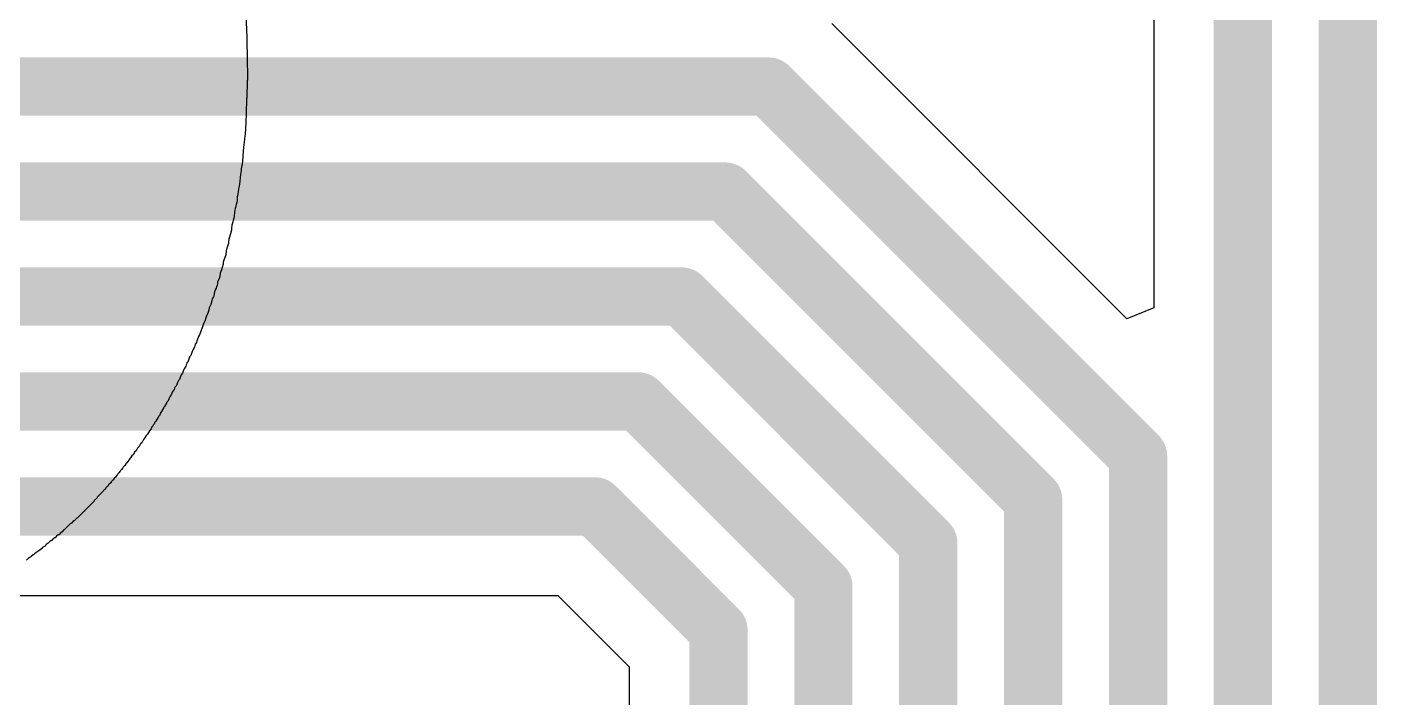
# Model space of a CAD drawing. Header units: inches. Extents: x -13 to 366, y -4 to 120.
# Drawn here: x 20.99 to 26.88, y 24.7 to 27.62 of the extents above; entities that cross this region are included whole.
import ezdxf

# ---------------------------------------------------------------- set-up
doc = ezdxf.new("R2010")
doc.units = ezdxf.units.IN
doc.layers.add('Bottom Layer', color=5, linetype='Continuous')
doc.layers.add('Bottom Overlay', color=54, linetype='Continuous')

msp = doc.modelspace()

# ---------------------------------------------------------------- linework, layer by layer
at = {"layer": 'Bottom Layer'}
for p, q in [((25.9056, 32.6085), (25.9056, 26.3985)), ((25.7883, 26.3499), (24.5016, 27.6366)), ((25.9056, 26.3985), (25.7883, 26.3499)), ((17.4278, 25.1447), (23.3085, 25.1447)), ((23.3085, 25.1447), (23.6196, 24.8335)), ((23.6196, 24.8335), (23.6196, 18.7845))]:
    msp.add_line(p, q, dxfattribs=at)
for points in [[(26.7513, 2.8969, 0.254, 0.254, 0), (26.7513, 33.2458, 0.254, 0.254, 0)], [(26.2941, 3.0863, 0.254, 0.254, 0), (26.2941, 32.7694, 0.254, 0.254, 0)], [(18.1853, 27.3619, 0.254, 0.254, 0), (24.2269, 27.3619, 0.254, 0.254, 0)], [(24.2269, 27.3619, 0.254, 0.254, 0), (25.8369, 25.7519, 0.254, 0.254, 0)], [(17.9959, 26.9047, 0.254, 0.254, 0), (24.0375, 26.9047, 0.254, 0.254, 0)], [(24.0375, 26.9047, 0.254, 0.254, 0), (25.3797, 25.5626, 0.254, 0.254, 0)], [(17.8065, 26.4475, 0.254, 0.254, 0), (23.8481, 26.4475, 0.254, 0.254, 0)], [(23.8481, 26.4475, 0.254, 0.254, 0), (24.9225, 25.3732, 0.254, 0.254, 0)], [(17.6171, 25.9903, 0.254, 0.254, 0), (23.6588, 25.9903, 0.254, 0.254, 0)], [(23.6588, 25.9903, 0.254, 0.254, 0), (24.4653, 25.1838, 0.254, 0.254, 0)], [(25.8369, 3.844, 0.254, 0.254, 0), (25.8369, 25.7519, 0.254, 0.254, 0)], [(17.4278, 25.5331, 0.254, 0.254, 0), (23.4694, 25.5331, 0.254, 0.254, 0)], [(23.4694, 25.5331, 0.254, 0.254, 0), (24.0081, 24.9944, 0.254, 0.254, 0)], [(25.3797, 5.0975, 0.254, 0.254, 0), (25.3797, 25.5626, 0.254, 0.254, 0)], [(24.9225, 6.233, 0.254, 0.254, 0), (24.9225, 25.3732, 0.254, 0.254, 0)], [(24.4653, 7.3872, 0.254, 0.254, 0), (24.4653, 25.1838, 0.254, 0.254, 0)], [(24.0081, 11.9742, 0.254, 0.254, 0), (24.0081, 24.9944, 0.254, 0.254, 0)]]:
    msp.add_lwpolyline(points, format="xyseb", dxfattribs=at)
for points in [[(24.1634, 27.3619, 0.127, 0.127, 1), (24.2904, 27.3619, 0.127, 0.127, 1)], [(24.1634, 27.3619, 0.127, 0.127, 1), (24.2904, 27.3619, 0.127, 0.127, 1)], [(23.974, 26.9047, 0.127, 0.127, 1), (24.101, 26.9047, 0.127, 0.127, 1)], [(23.974, 26.9047, 0.127, 0.127, 1), (24.101, 26.9047, 0.127, 0.127, 1)], [(23.7846, 26.4475, 0.127, 0.127, 1), (23.9116, 26.4475, 0.127, 0.127, 1)], [(23.7846, 26.4475, 0.127, 0.127, 1), (23.9116, 26.4475, 0.127, 0.127, 1)], [(23.5953, 25.9903, 0.127, 0.127, 1), (23.7223, 25.9903, 0.127, 0.127, 1)], [(23.5953, 25.9903, 0.127, 0.127, 1), (23.7223, 25.9903, 0.127, 0.127, 1)], [(25.7734, 25.7519, 0.127, 0.127, 1), (25.9004, 25.7519, 0.127, 0.127, 1)], [(25.7734, 25.7519, 0.127, 0.127, 1), (25.9004, 25.7519, 0.127, 0.127, 1)], [(23.4059, 25.5331, 0.127, 0.127, 1), (23.5329, 25.5331, 0.127, 0.127, 1)], [(23.4059, 25.5331, 0.127, 0.127, 1), (23.5329, 25.5331, 0.127, 0.127, 1)], [(25.3162, 25.5626, 0.127, 0.127, 1), (25.4432, 25.5626, 0.127, 0.127, 1)], [(25.3162, 25.5626, 0.127, 0.127, 1), (25.4432, 25.5626, 0.127, 0.127, 1)], [(24.859, 25.3732, 0.127, 0.127, 1), (24.986, 25.3732, 0.127, 0.127, 1)], [(24.859, 25.3732, 0.127, 0.127, 1), (24.986, 25.3732, 0.127, 0.127, 1)], [(24.4018, 25.1838, 0.127, 0.127, 1), (24.5288, 25.1838, 0.127, 0.127, 1)], [(24.4018, 25.1838, 0.127, 0.127, 1), (24.5288, 25.1838, 0.127, 0.127, 1)], [(23.9446, 24.9944, 0.127, 0.127, 1), (24.0716, 24.9944, 0.127, 0.127, 1)], [(23.9446, 24.9944, 0.127, 0.127, 1), (24.0716, 24.9944, 0.127, 0.127, 1)]]:
    msp.add_lwpolyline(points, format="xyseb", close=True, dxfattribs=at)
at = {"layer": 'Bottom Overlay'}
for p, q in [((21.9481, 27.6792), (21.9507, 27.6078)), ((21.9507, 27.6078), (21.952, 27.5779)), ((21.952, 27.5779), (21.9533, 27.552)), ((21.9533, 27.552), (21.9546, 27.4961)), ((21.9546, 27.4961), (21.9552, 27.3916)), ((21.9539, 27.3877), (21.9526, 27.3124)), ((21.9552, 27.3916), (21.9539, 27.3877)), ((21.9513, 27.3085), (21.9494, 27.2443)), ((21.9526, 27.3124), (21.9513, 27.3085)), ((21.9494, 27.2443), (21.9481, 27.2066)), ((21.9481, 27.2066), (21.9468, 27.178)), ((21.9429, 27.1365), (21.941, 27.119)), ((21.9442, 27.1443), (21.9429, 27.1365)), ((21.9455, 27.156), (21.9442, 27.1443)), ((21.9468, 27.178), (21.9455, 27.156)), ((21.9371, 27.08), (21.9358, 27.0592)), ((21.9384, 27.0969), (21.9371, 27.08)), ((21.9397, 27.1099), (21.9384, 27.0969)), ((21.941, 27.119), (21.9397, 27.1099)), ((21.9299, 27.0106), (21.9286, 27.0041)), ((21.9325, 27.0261), (21.9299, 27.0106)), ((21.9338, 27.0365), (21.9325, 27.0261)), ((21.9358, 27.0592), (21.9338, 27.0365)), ((21.9228, 26.9489), (21.9195, 26.9275)), ((21.9241, 26.9658), (21.9228, 26.9489)), ((21.9254, 26.9787), (21.9241, 26.9658)), ((21.9273, 26.9963), (21.9254, 26.9787)), ((21.9286, 27.0041), (21.9273, 26.9963)), ((21.9143, 26.9041), (21.9124, 26.8866)), ((21.9169, 26.9171), (21.9143, 26.9041)), ((21.9195, 26.9275), (21.9169, 26.9171)), ((21.902, 26.8307), (21.9007, 26.8217)), ((21.9033, 26.8359), (21.902, 26.8307)), ((21.9053, 26.8431), (21.9033, 26.8359)), ((21.9066, 26.8483), (21.9053, 26.8431)), ((21.9085, 26.858), (21.9066, 26.8483)), ((21.9098, 26.8619), (21.9085, 26.858)), ((21.9111, 26.8814), (21.9098, 26.8619)), ((21.9124, 26.8866), (21.9111, 26.8814)), ((21.8916, 26.7723), (21.889, 26.7632)), ((21.8936, 26.7782), (21.8916, 26.7723)), ((21.8962, 26.7885), (21.8936, 26.7782)), ((21.8975, 26.7963), (21.8962, 26.7885)), ((21.8994, 26.8165), (21.8975, 26.7963)), ((21.9007, 26.8217), (21.8994, 26.8165)), ((21.8819, 26.721), (21.876, 26.7022)), ((21.8851, 26.736), (21.8819, 26.721)), ((21.8864, 26.7451), (21.8851, 26.736)), ((21.8877, 26.758), (21.8864, 26.7451)), ((21.889, 26.7632), (21.8877, 26.758)), ((21.8702, 26.6704), (21.8631, 26.6477)), ((21.8722, 26.6788), (21.8702, 26.6704)), ((21.8734, 26.684), (21.8722, 26.6788)), ((21.8747, 26.697), (21.8734, 26.684)), ((21.876, 26.7022), (21.8747, 26.697)), ((21.8501, 26.597), (21.8488, 26.588)), ((21.8527, 26.6061), (21.8501, 26.597)), ((21.8572, 26.6172), (21.8527, 26.6061)), ((21.8592, 26.6243), (21.8572, 26.6172)), ((21.8605, 26.6295), (21.8592, 26.6243)), ((21.8631, 26.6477), (21.8605, 26.6295)), ((21.8351, 26.5367), (21.8339, 26.5315)), ((21.8371, 26.549), (21.8351, 26.5367)), ((21.8416, 26.5639), (21.8371, 26.549)), ((21.8455, 26.5743), (21.8416, 26.5639)), ((21.8488, 26.588), (21.8455, 26.5743)), ((21.8183, 26.4834), (21.815, 26.4763)), ((21.8209, 26.4899), (21.8183, 26.4834)), ((21.8228, 26.4971), (21.8209, 26.4899)), ((21.8241, 26.5023), (21.8228, 26.4971)), ((21.8254, 26.5114), (21.8241, 26.5023)), ((21.8313, 26.525), (21.8254, 26.5114)), ((21.8339, 26.5315), (21.8313, 26.525)), ((21.7994, 26.4283), (21.7962, 26.4133)), ((21.802, 26.4373), (21.7994, 26.4283)), ((21.8066, 26.4458), (21.802, 26.4373)), ((21.8092, 26.4523), (21.8066, 26.4458)), ((21.8124, 26.4672), (21.8092, 26.4523)), ((21.815, 26.4763), (21.8124, 26.4672)), ((21.7806, 26.3718), (21.7748, 26.3582)), ((21.7845, 26.3796), (21.7806, 26.3718)), ((21.7865, 26.388), (21.7845, 26.3796)), ((21.7891, 26.3984), (21.7865, 26.388)), ((21.7962, 26.4133), (21.7891, 26.3984)), ((21.7572, 26.3082), (21.7514, 26.2971)), ((21.7598, 26.3147), (21.7572, 26.3082)), ((21.7611, 26.3199), (21.7598, 26.3147)), ((21.7631, 26.3283), (21.7611, 26.3199)), ((21.7715, 26.3445), (21.7631, 26.3283)), ((21.7728, 26.3497), (21.7715, 26.3445)), ((21.7748, 26.3582), (21.7728, 26.3497)), ((21.7326, 26.2471), (21.7274, 26.2394)), ((21.7352, 26.2536), (21.7326, 26.2471)), ((21.7371, 26.2621), (21.7352, 26.2536)), ((21.7423, 26.2738), (21.7371, 26.2621)), ((21.7469, 26.2809), (21.7423, 26.2738)), ((21.7488, 26.288), (21.7469, 26.2809)), ((21.7514, 26.2971), (21.7488, 26.288)), ((21.7047, 26.1855), (21.7021, 26.1829)), ((21.706, 26.1881), (21.7047, 26.1855)), ((21.7079, 26.19), (21.706, 26.1881)), ((21.7112, 26.1985), (21.7079, 26.19)), ((21.7138, 26.2075), (21.7112, 26.1985)), ((21.7177, 26.214), (21.7138, 26.2075)), ((21.7228, 26.2231), (21.7177, 26.214)), ((21.7241, 26.2283), (21.7228, 26.2231)), ((21.7274, 26.2394), (21.7241, 26.2283)), ((21.6761, 26.1258), (21.6716, 26.1134)), ((21.68, 26.1322), (21.6761, 26.1258)), ((21.6865, 26.1439), (21.68, 26.1322)), ((21.6878, 26.1491), (21.6865, 26.1439)), ((21.6904, 26.1556), (21.6878, 26.1491)), ((21.6917, 26.1582), (21.6904, 26.1556)), ((21.6949, 26.1615), (21.6917, 26.1582)), ((21.6995, 26.1738), (21.6949, 26.1615)), ((21.7021, 26.1829), (21.6995, 26.1738)), ((21.6501, 26.0725), (21.6456, 26.0602)), ((21.6527, 26.079), (21.6501, 26.0725)), ((21.6553, 26.0816), (21.6527, 26.079)), ((21.6586, 26.0862), (21.6553, 26.0816)), ((21.6618, 26.0946), (21.6586, 26.0862)), ((21.667, 26.1063), (21.6618, 26.0946)), ((21.6716, 26.1134), (21.667, 26.1063)), ((21.6151, 26.0076), (21.6125, 26.0011)), ((21.6177, 26.0102), (21.6151, 26.0076)), ((21.6242, 26.0219), (21.6177, 26.0102)), ((21.6274, 26.0303), (21.6242, 26.0219)), ((21.6359, 26.0427), (21.6274, 26.0303)), ((21.6372, 26.0479), (21.6359, 26.0427)), ((21.6398, 26.0543), (21.6372, 26.0479)), ((21.6456, 26.0602), (21.6398, 26.0543)), ((21.5904, 25.9635), (21.5813, 25.9466)), ((21.5917, 25.9661), (21.5904, 25.9635)), ((21.5943, 25.9687), (21.5917, 25.9661)), ((21.6034, 25.9855), (21.5943, 25.9687)), ((21.6047, 25.9881), (21.6034, 25.9855)), ((21.6092, 25.9927), (21.6047, 25.9881)), ((21.6125, 26.0011), (21.6092, 25.9927)), ((21.5482, 25.8914), (21.545, 25.8869)), ((21.5515, 25.8998), (21.5482, 25.8914)), ((21.5567, 25.905), (21.5515, 25.8998)), ((21.5644, 25.9193), (21.5567, 25.905)), ((21.5657, 25.9219), (21.5644, 25.9193)), ((21.5696, 25.9258), (21.5657, 25.9219)), ((21.5709, 25.9284), (21.5696, 25.9258)), ((21.5729, 25.9304), (21.5709, 25.9284)), ((21.5748, 25.9375), (21.5729, 25.9304)), ((21.5813, 25.9466), (21.5748, 25.9375)), ((21.5138, 25.8414), (21.5073, 25.8297)), ((21.5203, 25.8479), (21.5138, 25.8414)), ((21.5242, 25.8544), (21.5203, 25.8479)), ((21.5287, 25.8628), (21.5242, 25.8544)), ((21.5352, 25.8706), (21.5287, 25.8628)), ((21.5385, 25.8791), (21.5352, 25.8706)), ((21.5411, 25.8817), (21.5385, 25.8791)), ((21.5424, 25.8843), (21.5411, 25.8817)), ((21.545, 25.8869), (21.5424, 25.8843)), ((21.4697, 25.7752), (21.4632, 25.7687)), ((21.4762, 25.7869), (21.4697, 25.7752)), ((21.4827, 25.7934), (21.4762, 25.7869)), ((21.4891, 25.8051), (21.4827, 25.7934)), ((21.4943, 25.8103), (21.4891, 25.8051)), ((21.5021, 25.8245), (21.4943, 25.8103)), ((21.5073, 25.8297), (21.5021, 25.8245)), ((21.4255, 25.7181), (21.4216, 25.7116)), ((21.4301, 25.7226), (21.4255, 25.7181)), ((21.4385, 25.735), (21.4301, 25.7226)), ((21.4398, 25.7376), (21.4385, 25.735)), ((21.4463, 25.744), (21.4398, 25.7376)), ((21.4515, 25.7531), (21.4463, 25.744)), ((21.458, 25.7596), (21.4515, 25.7531)), ((21.4632, 25.7687), (21.458, 25.7596)), ((21.3749, 25.6545), (21.3691, 25.6473)), ((21.3762, 25.6571), (21.3749, 25.6545)), ((21.3801, 25.661), (21.3762, 25.6571)), ((21.3892, 25.6726), (21.3801, 25.661)), ((21.3905, 25.6752), (21.3892, 25.6726)), ((21.395, 25.6798), (21.3905, 25.6752)), ((21.4009, 25.6869), (21.395, 25.6798)), ((21.4022, 25.6895), (21.4009, 25.6869)), ((21.4067, 25.6941), (21.4022, 25.6895)), ((21.4125, 25.7012), (21.4067, 25.6941)), ((21.4138, 25.7038), (21.4125, 25.7012)), ((21.4216, 25.7116), (21.4138, 25.7038)), ((21.3269, 25.5999), (21.3139, 25.5869)), ((21.3282, 25.6025), (21.3269, 25.5999)), ((21.3301, 25.6045), (21.3282, 25.6025)), ((21.3327, 25.6058), (21.3301, 25.6045)), ((21.3372, 25.6116), (21.3327, 25.6058)), ((21.3385, 25.6142), (21.3372, 25.6116)), ((21.3444, 25.6201), (21.3385, 25.6142)), ((21.347, 25.6214), (21.3444, 25.6201)), ((21.3489, 25.6246), (21.347, 25.6214)), ((21.3502, 25.6272), (21.3489, 25.6246)), ((21.3606, 25.6376), (21.3502, 25.6272)), ((21.3619, 25.6402), (21.3606, 25.6376)), ((21.3691, 25.6473), (21.3619, 25.6402)), ((21.2866, 25.5558), (21.2451, 25.5142)), ((21.2879, 25.5584), (21.2866, 25.5558)), ((21.2996, 25.5701), (21.2879, 25.5584)), ((21.3009, 25.5727), (21.2996, 25.5701)), ((21.3126, 25.5844), (21.3009, 25.5727)), ((21.3139, 25.5869), (21.3126, 25.5844)), ((21.212, 25.4824), (21.2003, 25.4707)), ((21.2145, 25.4837), (21.212, 25.4824)), ((21.2418, 25.511), (21.2145, 25.4837)), ((21.2444, 25.5123), (21.2418, 25.511)), ((21.2451, 25.5142), (21.2444, 25.5123)), ((21.1431, 25.4201), (21.1328, 25.4097)), ((21.1457, 25.4214), (21.1431, 25.4201)), ((21.1548, 25.4305), (21.1457, 25.4214)), ((21.1574, 25.4318), (21.1548, 25.4305)), ((21.1691, 25.4435), (21.1574, 25.4318)), ((21.1717, 25.4448), (21.1691, 25.4435)), ((21.1847, 25.4578), (21.1717, 25.4448)), ((21.1873, 25.4591), (21.1847, 25.4578)), ((21.1977, 25.4695), (21.1873, 25.4591)), ((21.2003, 25.4707), (21.1977, 25.4695)), ((21.073, 25.3604), (21.0639, 25.3552)), ((21.075, 25.3623), (21.073, 25.3604)), ((21.0763, 25.3649), (21.075, 25.3623)), ((21.0782, 25.3669), (21.0763, 25.3649)), ((21.0873, 25.3721), (21.0782, 25.3669)), ((21.0932, 25.3779), (21.0873, 25.3721)), ((21.1003, 25.3838), (21.0932, 25.3779)), ((21.1029, 25.3851), (21.1003, 25.3838)), ((21.1074, 25.3896), (21.1029, 25.3851)), ((21.1146, 25.3954), (21.1074, 25.3896)), ((21.1172, 25.3967), (21.1146, 25.3954)), ((21.123, 25.4026), (21.1172, 25.3967)), ((21.1302, 25.4084), (21.123, 25.4026)), ((21.1328, 25.4097), (21.1302, 25.4084)), ((20.999, 25.3059), (20.9925, 25.2994)), ((21.0081, 25.3111), (20.999, 25.3059)), ((21.0107, 25.3124), (21.0081, 25.3111)), ((21.012, 25.315), (21.0107, 25.3124)), ((21.0211, 25.3214), (21.012, 25.315)), ((21.0237, 25.3227), (21.0211, 25.3214)), ((21.0269, 25.326), (21.0237, 25.3227)), ((21.0341, 25.3318), (21.0269, 25.326)), ((21.0367, 25.3331), (21.0341, 25.3318)), ((21.0458, 25.3396), (21.0367, 25.3331)), ((21.0575, 25.3487), (21.0458, 25.3396)), ((21.06, 25.35), (21.0575, 25.3487)), ((21.0607, 25.352), (21.06, 25.35)), ((21.0639, 25.3552), (21.0607, 25.352))]:
    msp.add_line(p, q, dxfattribs=at)

doc.saveas('drawing.dxf')
